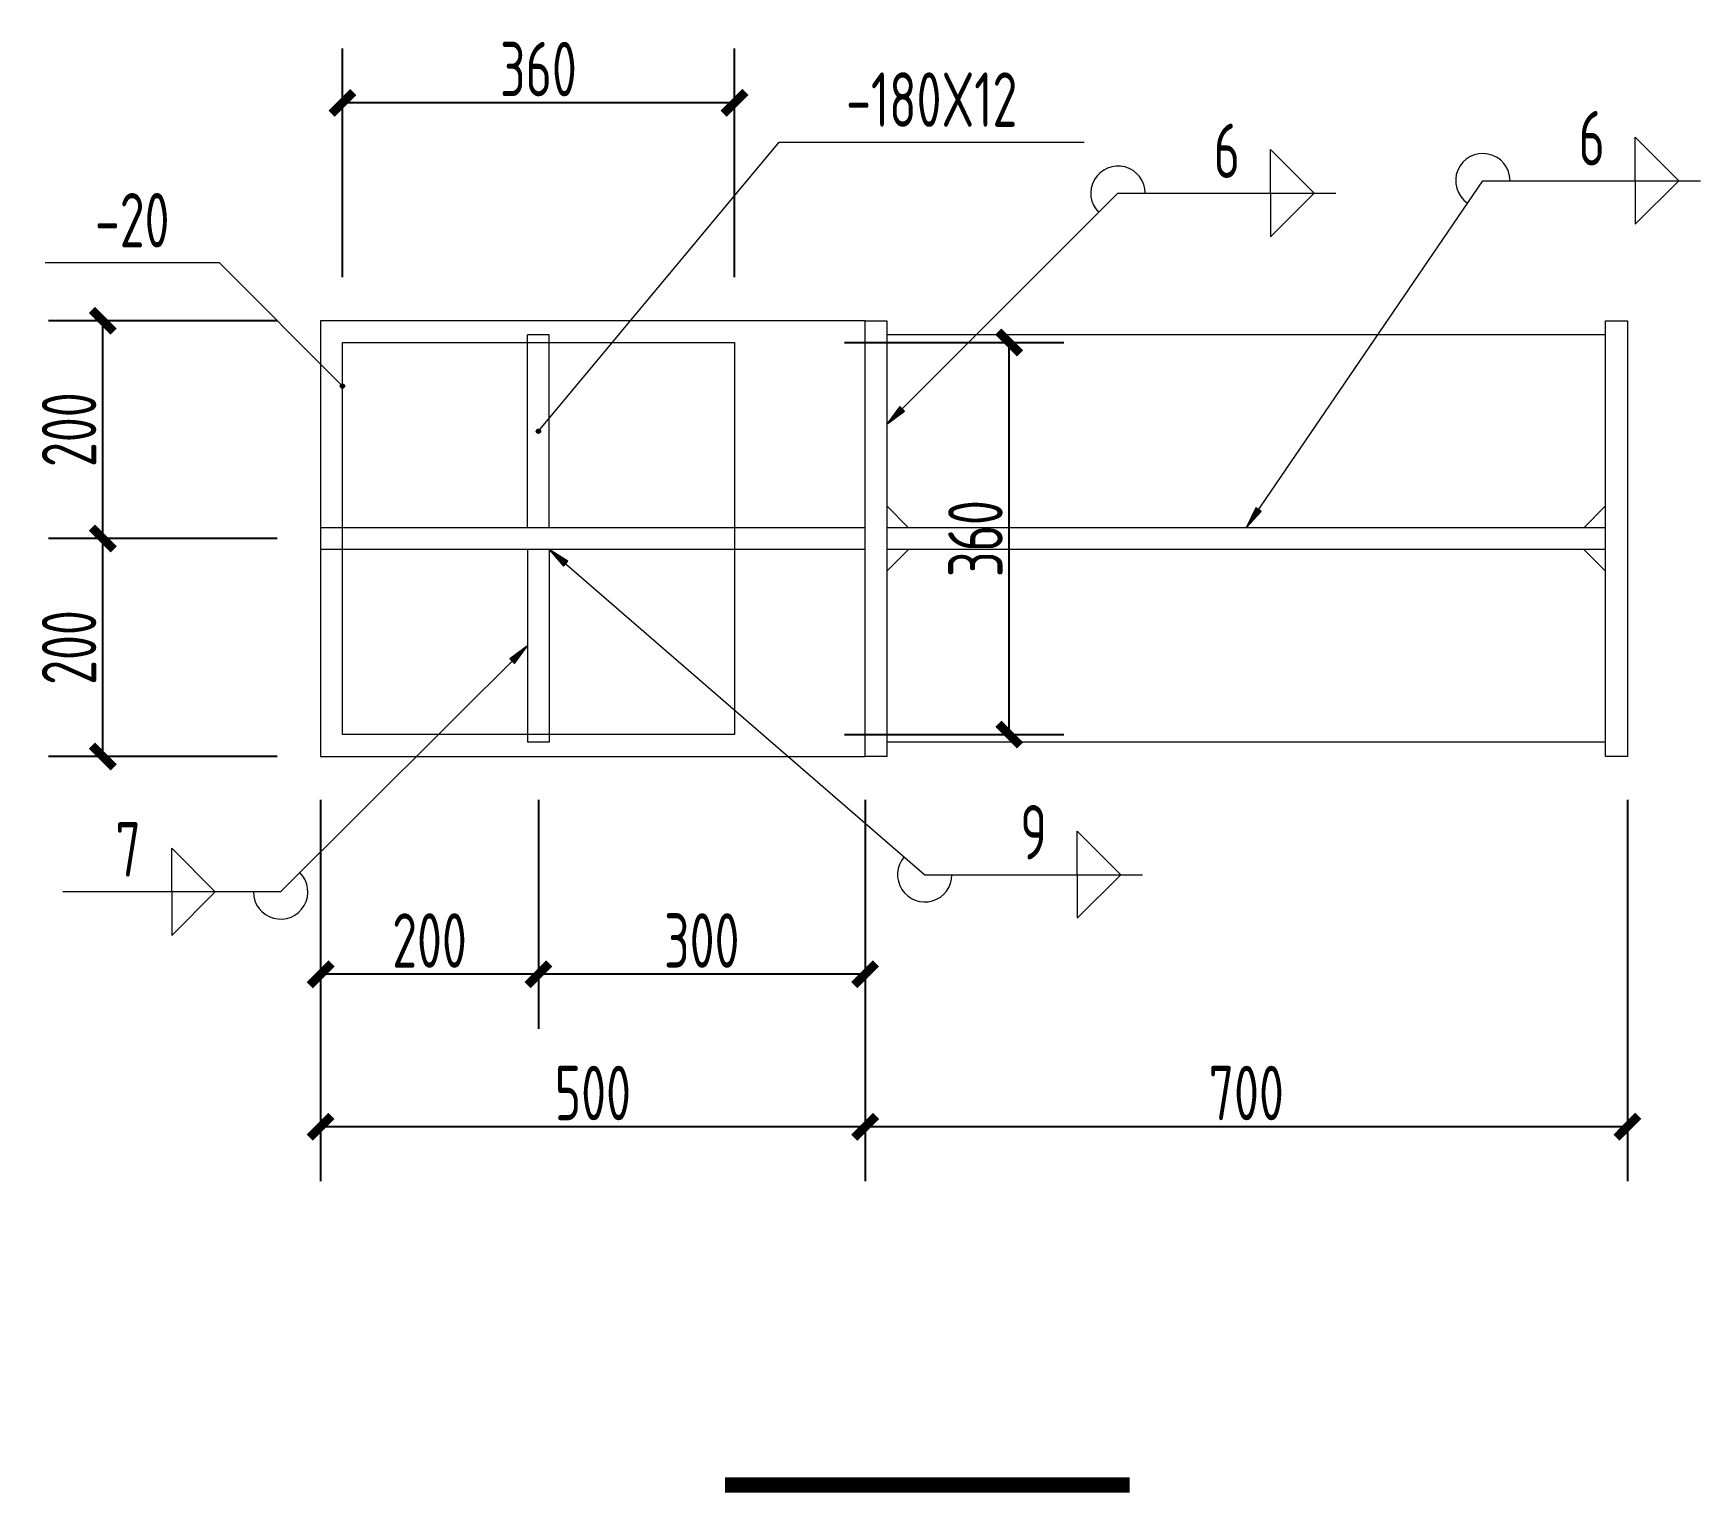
# Model space of a CAD drawing. Extents: x 95752 to 843522, y -411933 to 75567.
# Drawn here: x 230360 to 238016, y 40264 to 46963 of the extents above; entities that cross this region are included whole.
import ezdxf
from ezdxf.enums import TextEntityAlignment as Align

# ---------------------------------------------------------------- set-up
doc = ezdxf.new("R2010")
doc.units = 0
doc.header["$LTSCALE"] = 1000
doc.header["$MEASUREMENT"] = 0
doc.linetypes.add('线型4', pattern=[2.5, 1.5, -1])
doc.layers.add('DIM_SYMB', color=3, linetype='Continuous')
for name, color, linetype, lineweight in [('尺寸标注', 9, 'Continuous', 18), ('焊缝标注', 9, 'Continuous', 18), ('编号标注', 9, 'Continuous', 18), ('钢板标注', 9, 'Continuous', 18)]:
    doc.layers.add(name, color=color, linetype=linetype, lineweight=lineweight)
doc.styles.add('FromPkpm', font='Pkpmeng', dxfattribs={"width": 0.7, "bigfont": 'Pkpmchn'})
doc.dimstyles.new('Pkpm_1.00', dxfattribs={"dimtxt": 250, "dimasz": 100, "dimexe": 250, "dimexo": 0.0625, "dimgap": 30, "dimtad": 1, "dimdec": 0, "dimrnd": 5, "dimzin": 0, "dimdsep": 46, "dimtxsty": 'FromPkpm', "dimblk1": 'ARCHTICK', "dimblk2": 'ARCHTICK', "dimsah": 1, "dimcen": 0.09, "dimadec": 0, "dimazin": 0, "dimtfac": 1, "dimtdec": 0, "dimtix": 1, "dimtmove": 2, "dimatfit": 1, "dimfxl": 1, "dimtolj": 1, "dimtzin": 0, "dimarcsym": 0})

# ---------------------------------------------------------------- blocks, each defined once
blk = doc.blocks.new('_ArchTick')
at = {"color": 0, "linetype": 'ByBlock', "const_width": 0.4}
blk.add_lwpolyline([(-0.5, -0.5), (0.5, 0.5)], dxfattribs=at)
blk = doc.blocks.new('*D246')
at = {"layer": 'Defpoints', "color": 0, "linetype": 'Continuous', "transparency": 16777216}
for p in [(231779.1, 46643.6), (231779.1, 45643.6), (233579.1, 45643.6)]:
    blk.add_point(p, dxfattribs=at)
at = {"layer": '尺寸标注', "color": 0, "linetype": 'Continuous', "lineweight": -2, "transparency": 16777216}
for p, q in [((231779.1, 45843.6), (231779.1, 46893.6)), ((233579.1, 45843.6), (233579.1, 46893.6)), ((233579.1, 46643.6), (231779.1, 46643.6))]:
    blk.add_line(p, q, dxfattribs=at)
at = {"layer": '尺寸标注', "color": 0, "linetype": 'Continuous', "lineweight": -2, "transparency": 16777216, "xscale": 100, "yscale": 100, "zscale": 100, "rotation": 180}
blk.add_blockref('_ArchTick', (231779.1, 46643.6), dxfattribs=at)
at = {"layer": '尺寸标注', "color": 0, "linetype": 'Continuous', "lineweight": -2, "transparency": 16777216, "xscale": 100, "yscale": 100, "zscale": 100}
blk.add_blockref('_ArchTick', (233579.1, 46643.6), dxfattribs=at)
at = {"layer": '尺寸标注', "color": 0, "linetype": 'Continuous', "lineweight": 18, "transparency": 16777216, "insert": (232679.1, 46798.6), "char_height": 250, "attachment_point": 5, "style": 'FromPkpm'}
blk.add_mtext('\\A1;360', dxfattribs=at)
blk = doc.blocks.new('*D247')
at = {"layer": 'Defpoints', "color": 0, "linetype": 'Continuous', "transparency": 16777216}
for p in [(232679.1, 43643.6), (234179.1, 43643.6), (232679.1, 42643.6)]:
    blk.add_point(p, dxfattribs=at)
at = {"layer": '尺寸标注', "color": 0, "linetype": 'Continuous', "lineweight": -2, "transparency": 16777216}
for p, q in [((232679.1, 43443.6), (232679.1, 42393.6)), ((234179.1, 43443.6), (234179.1, 42393.6)), ((234179.1, 42643.6), (232679.1, 42643.6))]:
    blk.add_line(p, q, dxfattribs=at)
at = {"layer": '尺寸标注', "color": 0, "linetype": 'Continuous', "lineweight": -2, "transparency": 16777216, "xscale": 100, "yscale": 100, "zscale": 100, "rotation": 180}
blk.add_blockref('_ArchTick', (232679.1, 42643.6), dxfattribs=at)
at = {"layer": '尺寸标注', "color": 0, "linetype": 'Continuous', "lineweight": -2, "transparency": 16777216, "xscale": 100, "yscale": 100, "zscale": 100}
blk.add_blockref('_ArchTick', (234179.1, 42643.6), dxfattribs=at)
at = {"layer": '尺寸标注', "color": 0, "linetype": 'Continuous', "lineweight": 18, "transparency": 16777216, "insert": (233429.1, 42798.6), "char_height": 250, "attachment_point": 5, "style": 'FromPkpm'}
blk.add_mtext('\\A1;300', dxfattribs=at)
blk = doc.blocks.new('*D248')
at = {"layer": 'Defpoints', "color": 0, "linetype": 'Continuous', "transparency": 16777216}
for p in [(231679.1, 43643.6), (232679.1, 43643.6), (231679.1, 42643.6)]:
    blk.add_point(p, dxfattribs=at)
at = {"layer": '尺寸标注', "color": 0, "linetype": 'Continuous', "lineweight": -2, "transparency": 16777216}
for p, q in [((231679.1, 43443.6), (231679.1, 42393.6)), ((232679.1, 43443.6), (232679.1, 42393.6)), ((232679.1, 42643.6), (231679.1, 42643.6))]:
    blk.add_line(p, q, dxfattribs=at)
at = {"layer": '尺寸标注', "color": 0, "linetype": 'Continuous', "lineweight": -2, "transparency": 16777216, "xscale": 100, "yscale": 100, "zscale": 100, "rotation": 180}
blk.add_blockref('_ArchTick', (231679.1, 42643.6), dxfattribs=at)
at = {"layer": '尺寸标注', "color": 0, "linetype": 'Continuous', "lineweight": -2, "transparency": 16777216, "xscale": 100, "yscale": 100, "zscale": 100}
blk.add_blockref('_ArchTick', (232679.1, 42643.6), dxfattribs=at)
at = {"layer": '尺寸标注', "color": 0, "linetype": 'Continuous', "lineweight": 18, "transparency": 16777216, "insert": (232179.1, 42798.6), "char_height": 250, "attachment_point": 5, "style": 'FromPkpm'}
blk.add_mtext('\\A1;200', dxfattribs=at)
blk = doc.blocks.new('*D249')
at = {"layer": 'Defpoints', "color": 0, "linetype": 'Continuous', "transparency": 16777216}
for p in [(234179.1, 43643.6), (237679.1, 43643.6), (234179.1, 41943.6)]:
    blk.add_point(p, dxfattribs=at)
at = {"layer": '尺寸标注', "color": 0, "linetype": 'Continuous', "lineweight": -2, "transparency": 16777216}
for p, q in [((234179.1, 43443.6), (234179.1, 41693.6)), ((237679.1, 43443.6), (237679.1, 41693.6)), ((237679.1, 41943.6), (234179.1, 41943.6))]:
    blk.add_line(p, q, dxfattribs=at)
at = {"layer": '尺寸标注', "color": 0, "linetype": 'Continuous', "lineweight": -2, "transparency": 16777216, "xscale": 100, "yscale": 100, "zscale": 100, "rotation": 180}
blk.add_blockref('_ArchTick', (234179.1, 41943.6), dxfattribs=at)
at = {"layer": '尺寸标注', "color": 0, "linetype": 'Continuous', "lineweight": -2, "transparency": 16777216, "xscale": 100, "yscale": 100, "zscale": 100}
blk.add_blockref('_ArchTick', (237679.1, 41943.6), dxfattribs=at)
at = {"layer": '尺寸标注', "color": 0, "linetype": 'Continuous', "lineweight": 18, "transparency": 16777216, "insert": (235929.1, 42098.6), "char_height": 250, "attachment_point": 5, "style": 'FromPkpm'}
blk.add_mtext('\\A1;700', dxfattribs=at)
blk = doc.blocks.new('*D250')
at = {"layer": 'Defpoints', "color": 0, "linetype": 'Continuous', "transparency": 16777216}
for p in [(231679.1, 43643.6), (234179.1, 43643.6), (231679.1, 41943.6)]:
    blk.add_point(p, dxfattribs=at)
at = {"layer": '尺寸标注', "color": 0, "linetype": 'Continuous', "lineweight": -2, "transparency": 16777216}
for p, q in [((231679.1, 43443.6), (231679.1, 41693.6)), ((234179.1, 43443.6), (234179.1, 41693.6)), ((234179.1, 41943.6), (231679.1, 41943.6))]:
    blk.add_line(p, q, dxfattribs=at)
at = {"layer": '尺寸标注', "color": 0, "linetype": 'Continuous', "lineweight": -2, "transparency": 16777216, "xscale": 100, "yscale": 100, "zscale": 100, "rotation": 180}
blk.add_blockref('_ArchTick', (231679.1, 41943.6), dxfattribs=at)
at = {"layer": '尺寸标注', "color": 0, "linetype": 'Continuous', "lineweight": -2, "transparency": 16777216, "xscale": 100, "yscale": 100, "zscale": 100}
blk.add_blockref('_ArchTick', (234179.1, 41943.6), dxfattribs=at)
at = {"layer": '尺寸标注', "color": 0, "linetype": 'Continuous', "lineweight": 18, "transparency": 16777216, "insert": (232929.1, 42098.6), "char_height": 250, "attachment_point": 5, "style": 'FromPkpm'}
blk.add_mtext('\\A1;500', dxfattribs=at)
blk = doc.blocks.new('*D251')
at = {"layer": 'Defpoints', "color": 0, "linetype": 'Continuous', "transparency": 16777216}
for p in [(230679.1, 44643.6), (231679.1, 44643.6), (231679.1, 43643.6)]:
    blk.add_point(p, dxfattribs=at)
at = {"layer": '尺寸标注', "color": 0, "linetype": 'Continuous', "lineweight": -2, "transparency": 16777216}
for p, q in [((231479.1, 44643.6), (230429.1, 44643.6)), ((230679.1, 43643.6), (230679.1, 44643.6)), ((231479.1, 43643.6), (230429.1, 43643.6))]:
    blk.add_line(p, q, dxfattribs=at)
at = {"layer": '尺寸标注', "color": 0, "linetype": 'Continuous', "lineweight": -2, "transparency": 16777216, "xscale": 100, "yscale": 100, "zscale": 100}
for p, rotation in [((230679.1, 44643.6), 90), ((230679.1, 43643.6), 270)]:
    blk.add_blockref('_ArchTick', p, dxfattribs=dict(at, rotation=rotation))
at = {"layer": '尺寸标注', "color": 0, "linetype": 'Continuous', "lineweight": 18, "transparency": 16777216, "insert": (230524.1, 44143.6), "char_height": 250, "attachment_point": 5, "rotation": 90, "style": 'FromPkpm'}
blk.add_mtext('\\A1;200', dxfattribs=at)
blk = doc.blocks.new('*D252')
at = {"layer": 'Defpoints', "color": 0, "linetype": 'Continuous', "transparency": 16777216}
for p in [(230679.1, 45643.6), (231679.1, 45643.6), (231679.1, 44643.6)]:
    blk.add_point(p, dxfattribs=at)
at = {"layer": '尺寸标注', "color": 0, "linetype": 'Continuous', "lineweight": -2, "transparency": 16777216}
for p, q in [((231479.1, 45643.6), (230429.1, 45643.6)), ((230679.1, 44643.6), (230679.1, 45643.6)), ((231479.1, 44643.6), (230429.1, 44643.6))]:
    blk.add_line(p, q, dxfattribs=at)
at = {"layer": '尺寸标注', "color": 0, "linetype": 'Continuous', "lineweight": -2, "transparency": 16777216, "xscale": 100, "yscale": 100, "zscale": 100}
for p, rotation in [((230679.1, 45643.6), 90), ((230679.1, 44643.6), 270)]:
    blk.add_blockref('_ArchTick', p, dxfattribs=dict(at, rotation=rotation))
at = {"layer": '尺寸标注', "color": 0, "linetype": 'Continuous', "lineweight": 18, "transparency": 16777216, "insert": (230524.1, 45143.6), "char_height": 250, "attachment_point": 5, "rotation": 90, "style": 'FromPkpm'}
blk.add_mtext('\\A1;200', dxfattribs=at)
blk = doc.blocks.new('*D255')
at = {"layer": 'Defpoints', "color": 0, "linetype": 'Continuous', "transparency": 16777216}
for p in [(234079.1, 45543.6), (234840.8, 45543.6), (234079.1, 43743.6)]:
    blk.add_point(p, dxfattribs=at)
at = {"layer": '尺寸标注', "color": 0, "linetype": 'Continuous', "lineweight": -2, "transparency": 16777216}
for p, q in [((234084.1, 45543.6), (235090.8, 45543.6)), ((234840.8, 43743.6), (234840.8, 45543.6)), ((234084.1, 43743.6), (235090.8, 43743.6))]:
    blk.add_line(p, q, dxfattribs=at)
at = {"layer": '尺寸标注', "color": 0, "linetype": 'Continuous', "lineweight": -2, "transparency": 16777216, "xscale": 100, "yscale": 100, "zscale": 100}
for p, rotation in [((234840.8, 45543.6), 90), ((234840.8, 43743.6), 270)]:
    blk.add_blockref('_ArchTick', p, dxfattribs=dict(at, rotation=rotation))
at = {"layer": '尺寸标注', "color": 0, "linetype": 'Continuous', "lineweight": 18, "transparency": 16777216, "insert": (234685.8, 44643.6), "char_height": 250, "attachment_point": 5, "rotation": 90, "style": 'FromPkpm'}
blk.add_mtext('\\A1;360', dxfattribs=at)

msp = doc.modelspace()

# ---------------------------------------------------------------- hatches: boundary and pattern name
at = {"layer": '焊缝标注'}
for points in [[(234279.1, 45168.6), (234360.5, 45228.6), (234339.3, 45249.9)], [(235929.1, 44693.6), (235997.9, 44767.7), (235973.1, 44784.6)], [(232729.1, 44593.6), (232794.9, 44516.8), (232814.6, 44539.4)], [(232629.1, 44151.1), (232547.7, 44091.1), (232568.9, 44069.9)]]:
    msp.add_hatch(color=2, dxfattribs=at).paths.add_polyline_path(points)
at = {"layer": '钢板标注'}
h = msp.add_hatch(color=0, dxfattribs=at)
edge = h.paths.add_edge_path()
edge.add_arc((231779.1, 45343.6), 10, 0, 360)
h = msp.add_hatch(color=0, dxfattribs=at)
edge = h.paths.add_edge_path()
edge.add_arc((232679.1, 45136.1), 10, 0, 360)

# ---------------------------------------------------------------- linework, layer by layer
at = {"layer": 'DIM_SYMB', "color": 2, "const_width": 70}
msp.add_lwpolyline([(233536.2, 40299.2), (235393.5, 40299.2)], dxfattribs=at)
at = {"layer": '尺寸标注', "color": 0, "ltscale": 100}
for points in [[(234179.1, 43643.6), (234179.1, 45643.6)], [(234179.1, 45643.6), (234279.1, 45643.6)], [(234279.1, 45643.6), (234279.1, 43643.6)], [(237579.1, 43643.6), (237579.1, 45643.6)], [(237579.1, 45643.6), (237679.1, 45643.6)], [(237679.1, 45643.6), (237679.1, 43643.6)], [(237579.1, 44693.6), (234279.1, 44693.6)], [(237579.1, 44593.6), (234279.1, 44593.6)], [(234279.1, 43643.6), (234179.1, 43643.6)], [(237679.1, 43643.6), (237579.1, 43643.6)]]:
    msp.add_lwpolyline(points, dxfattribs=at)
at = {"layer": '焊缝标注', "color": 2, "ltscale": 100}
for p, q in [((237715.5, 46486.3), (237915.5, 46286.3)), ((237715.5, 46286.3), (237715.5, 46486.3)), ((236040.2, 46428.8), (236240.2, 46228.8)), ((236040.2, 46228.8), (236040.2, 46428.8)), ((237015.5, 46286.3), (238015.5, 46286.3)), ((237715.5, 46086.3), (237915.5, 46286.3)), ((237715.5, 46286.3), (237715.5, 46086.3)), ((235340.2, 46228.8), (236340.2, 46228.8)), ((236040.2, 46028.8), (236240.2, 46228.8)), ((236040.2, 46228.8), (236040.2, 46028.8)), ((235153, 43300.7), (235353, 43100.7)), ((235153, 43100.7), (235153, 43300.7)), ((231195.5, 43022), (230995.5, 43222)), ((230995.5, 43022), (230995.5, 43222)), ((234453, 43100.7), (235453, 43100.7)), ((235153, 42900.7), (235353, 43100.7)), ((235153, 43100.7), (235153, 42900.7)), ((231495.5, 43022), (230495.5, 43022)), ((231195.5, 43022), (230995.5, 42822)), ((230995.5, 43022), (230995.5, 42822))]:
    msp.add_line(p, q, dxfattribs=at)
at = {"layer": '焊缝标注', "color": 2, "lineweight": 18, "ltscale": 100}
for p, q in [((235929.1, 44693.6), (237015.5, 46286.3)), ((234279.1, 45168.6), (235340.2, 46228.8)), ((232729.1, 44593.6), (234453, 43100.7)), ((232629.1, 44151.1), (231495.5, 43022))]:
    msp.add_line(p, q, dxfattribs=at)
at = {"layer": '焊缝标注', "color": 2, "linetype": '线型4', "ltscale": 100}
for points in [[(232629.1, 44693.6), (232629.1, 45578.6)], [(232729.1, 45578.6), (232629.1, 45578.6)], [(232729.1, 44693.6), (232729.1, 45578.6)], [(234179.1, 44693.6), (231679.1, 44693.6)], [(234179.1, 44593.6), (231679.1, 44593.6)], [(232629.1, 44593.6), (232629.1, 43708.6)], [(232729.1, 44593.6), (232729.1, 43708.6)], [(232729.1, 43708.6), (232629.1, 43708.6)]]:
    msp.add_lwpolyline(points, dxfattribs=at)
at = {"layer": '焊缝标注', "color": 2, "linetype": 'Continuous'}
for points in [[(234279.1, 45168.6), (234360.5, 45228.6), (234339.3, 45249.9)], [(235929.1, 44693.6), (235997.9, 44767.7), (235973.1, 44784.6)], [(232729.1, 44593.6), (232794.9, 44516.8), (232814.6, 44539.4)], [(232629.1, 44151.1), (232547.7, 44091.1), (232568.9, 44069.9)]]:
    msp.add_lwpolyline(points, close=True, dxfattribs=at)
at = {"layer": '焊缝标注', "color": 2, "ltscale": 100}
for centre, start, end in [((237015.5, 46286.3), 0, 235.70221), ((235340.2, 46228.8), 0, 224.97719), ((234453, 43100.7), 139.10806, 0), ((231495.5, 43022), 180, 44.88594)]:
    msp.add_arc(centre, 125, start, end, dxfattribs=at)
at = {"layer": '编号标注', "color": 2, "ltscale": 100}
for points in [[(234179.1, 45643.6), (231679.1, 45643.6)], [(231679.1, 45643.6), (231679.1, 43643.6)], [(234179.1, 43643.6), (234179.1, 45643.6)], [(237579.1, 45578.6), (234279.1, 45578.6)], [(231779.1, 43743.6), (231779.1, 45543.6)], [(231779.1, 45543.6), (233579.1, 45543.6)], [(233579.1, 45543.6), (233579.1, 43743.6)], [(234279.1, 44793.6), (234379.1, 44693.6)], [(237579.1, 44793.6), (237479.1, 44693.6)], [(234279.1, 44493.6), (234379.1, 44593.6)], [(237579.1, 44493.6), (237479.1, 44593.6)], [(233579.1, 43743.6), (231779.1, 43743.6)], [(231679.1, 43643.6), (234179.1, 43643.6)], [(237579.1, 43708.6), (234279.1, 43708.6)]]:
    msp.add_lwpolyline(points, dxfattribs=at)
at = {"layer": '钢板标注', "color": 0, "ltscale": 100}
for p, q in [((232679.1, 45136.1), (233785, 46463.5)), ((233785, 46463.5), (235185, 46463.5)), ((231214.1, 45909.9), (230414.1, 45909.9)), ((231779.1, 45343.6), (231214.1, 45909.9))]:
    msp.add_line(p, q, dxfattribs=at)
for centre in [(231779.1, 45343.6), (232679.1, 45136.1)]:
    msp.add_circle(centre, 10, dxfattribs=at)

# ---------------------------------------------------------------- texts
at = {"layer": '焊缝标注', "color": 2, "style": 'FromPkpm', "width": 0.7}
for s, p in [('6', (235840.2, 46298.8)), ('6', (237515.5, 46356.3)), ('9', (234953, 43170.7)), ('7', (230795.5, 43092))]:
    msp.add_text(s, height=250, dxfattribs=at).set_placement(p, align=Align.CENTER)
at = {"layer": '钢板标注', "color": 0, "style": 'FromPkpm', "width": 0.7}
for s, p in [('-180X12', (234485, 46533.5)), ('-20', (230814.1, 45979.9))]:
    msp.add_text(s, height=250, dxfattribs=at).set_placement(p, align=Align.CENTER)

# ---------------------------------------------------------------- dimensions: what is measured, and where the dimension line sits
at = {"layer": '尺寸标注', "color": 0, "linetype": 'Continuous', "lineweight": 18}
for base, p1, p2, text, picture, middle in [((231779.1, 46643.6), (233579.1, 45643.6), (231779.1, 45643.6), '360', '*D246', (232679.1, 46798.6)), ((231679.1, 42643.6), (232679.1, 43643.6), (231679.1, 43643.6), '200', '*D248', (232179.1, 42798.6)), ((231679.1, 41943.6), (234179.1, 43643.6), (231679.1, 43643.6), '500', '*D250', (232929.1, 42098.6)), ((232679.1, 42643.6), (234179.1, 43643.6), (232679.1, 43643.6), '300', '*D247', (233429.1, 42798.6)), ((234179.1, 41943.6), (237679.1, 43643.6), (234179.1, 43643.6), '700', '*D249', (235929.1, 42098.6))]:
    dim = msp.add_linear_dim(base=base, p1=p1, p2=p2, text=text, dimstyle='Pkpm_1.00', override={"dimexo": 200, "dimtad": 1, "dimjust": 0, "dimtih": 0, "dimtoh": 0, "dimtix": 1, "dimtmove": 0, "dimatfit": 3}, dxfattribs=at)
    dim.commit()
    dim.dimension.update_dxf_attribs({"geometry": picture, "text_midpoint": middle})
for base, p1, p2, text, override, picture, middle in [((230679.1, 45643.6), (231679.1, 44643.6), (231679.1, 45643.6), '200', {"dimexo": 200, "dimtad": 1, "dimjust": 0, "dimtih": 0, "dimtoh": 0, "dimtix": 1, "dimtmove": 0, "dimatfit": 3}, '*D252', (230524.1, 45143.6)), ((234840.8, 45543.6), (234079.1, 43743.6), (234079.1, 45543.6), '360', {"dimexo": 4.989665, "dimtad": 1, "dimjust": 0, "dimtih": 0, "dimtoh": 0, "dimtix": 1, "dimtmove": 0, "dimatfit": 3}, '*D255', (234685.8, 44643.6)), ((230679.1, 44643.6), (231679.1, 43643.6), (231679.1, 44643.6), '200', {"dimexo": 200, "dimtad": 1, "dimjust": 0, "dimtih": 0, "dimtoh": 0, "dimtix": 1, "dimtmove": 0, "dimatfit": 3}, '*D251', (230524.1, 44143.6))]:
    dim = msp.add_linear_dim(base=base, p1=p1, p2=p2, angle=90, text=text, dimstyle='Pkpm_1.00', override=override, dxfattribs=at)
    dim.commit()
    dim.dimension.update_dxf_attribs({"geometry": picture, "text_midpoint": middle})

doc.saveas('drawing.dxf')
